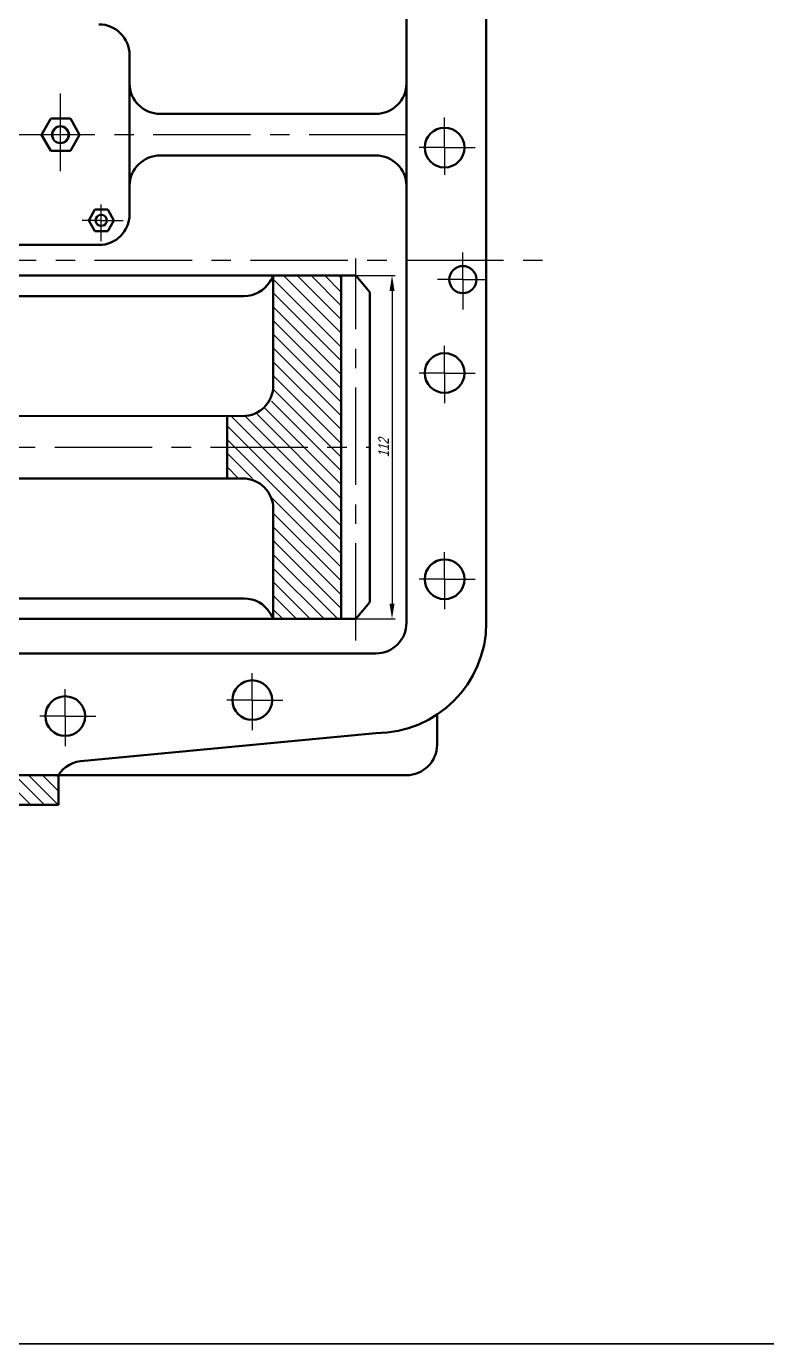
# Model space of a CAD drawing. Header units: millimetres. Extents: x 17910 to 19863, y 26307 to 27710.
# Drawn here: x 18644.7 to 18886.1, y 26307 to 26737.2 of the extents above; entities that cross this region are included whole.
import ezdxf

# ---------------------------------------------------------------- set-up
doc = ezdxf.new("R2010")
doc.units = ezdxf.units.MM
doc.linetypes.add('CENTER', pattern=[50.8, 31.75, -6.35, 6.35, -6.35])
for name, color, linetype in [('ОСЕВ', 5, 'CENTER'), ('РАЗМ', 6, 'Continuous'), ('ТОНК', 140, 'Continuous'), ('ШТРИХ', 30, 'Continuous')]:
    doc.layers.add(name, color=color, linetype=linetype)
doc.layers.add('ОСН', color=7, linetype='Continuous', lineweight=50)
doc.styles.add('MYSTYLE2', font='cad1win.shx', dxfattribs={"width": 0.8, "oblique": 15})
doc.dimstyles.new('STANDARD1', dxfattribs={"dimtxt": 3.5, "dimasz": 5, "dimexe": 1, "dimexo": 0, "dimgap": 1, "dimtad": 1, "dimdec": 4, "dimdsep": 46, "dimlunit": 6, "dimtxsty": 'MYSTYLE2', "dimcen": 2.5, "dimadec": 0, "dimazin": 0, "dimtfac": 1, "dimtdec": 4, "dimtmove": 0, "dimatfit": 3, "dimfxl": 0, "dimtolj": 1, "dimtzin": 0, "dimarcsym": 0})

# ---------------------------------------------------------------- blocks, each defined once
blk = doc.blocks.new('*D42')
at = {"layer": 'DEFPOINTS', "color": 0}
for p in [(18752.09, 26655.84), (18752.09, 26543.84), (18763.93, 26543.84)]:
    blk.add_point(p, dxfattribs=at)
at = {"layer": 'РАЗМ', "color": 0, "lineweight": -2}
for p, q in [((18752.09, 26655.84), (18764.93, 26655.84)), ((18763.93, 26650.84), (18763.93, 26548.84)), ((18752.09, 26543.84), (18764.93, 26543.84))]:
    blk.add_line(p, q, dxfattribs=at)
at = {"layer": 'РАЗМ', "color": 0}
for points in [[(18763.1, 26650.84), (18764.76, 26650.84), (18763.93, 26655.84)], [(18763.1, 26548.84), (18764.76, 26548.84), (18763.93, 26543.84)]]:
    blk.add_solid(points, dxfattribs=at)
at = {"layer": 'РАЗМ', "color": 0, "insert": (18761.18, 26599.7), "char_height": 3.5, "attachment_point": 5, "rotation": 90, "style": 'MYSTYLE2'}
blk.add_mtext('\\A1;112', dxfattribs=at)

msp = doc.modelspace()

# ---------------------------------------------------------------- hatches: boundary and pattern name
at = {"layer": 'ШТРИХ'}
h = msp.add_hatch(dxfattribs=at)
h.set_pattern_fill('ANSI31', color=256, angle=270, style=0)
h.set_pattern_definition([(315, (42786.9054, 53268.5865), (2.24506403, 2.24506403), [])])
h.paths.add_polyline_path([(18747.38204, 26543.84036), (18725.22353, 26543.84036), (18725.22353, 26579.67149), (18724.70558, 26583.92501), (18722.01293, 26587.92713), (18717.80986, 26589.96097), (18715.22353, 26589.67149), (18710.18149, 26589.67149), (18710.18149, 26610.00924), (18715.22353, 26610.00924), (18720.73679, 26610.70283), (18725.19495, 26615.52012), (18725.22353, 26620.00924), (18725.22353, 26655.84036), (18747.38204, 26655.84036)])
h = msp.add_hatch(dxfattribs=at)
h.set_pattern_fill('ANSI31', color=256, angle=270, style=0)
h.set_pattern_definition([(315, (42576.6524, 53268.5865), (2.24506403, 2.24506403), [])])
h.paths.add_polyline_path([(18655.12907, 26483.14765), (18603.15769, 26483.14765), (18603.15769, 26488.0911), (18615.13624, 26488.0911), (18615.13624, 26500.13945), (18624.73309, 26500.13945), (18625.94962, 26499.80515), (18628.78934, 26500.46294), (18630.51774, 26502.06634), (18631.54658, 26503.4642), (18631.71128, 26504.61536), (18631.70097, 26505.13062), (18635.12907, 26505.13062), (18635.12907, 26492.80846), (18655.12907, 26492.80846)])

# ---------------------------------------------------------------- linework, layer by layer
at = {"const_width": 0.5}
msp.add_lwpolyline([(19862.3245, 27709.73423), (19862.3245, 26307.23423), (17909.8245, 26307.23423)], dxfattribs=at)
at = {"layer": 'ОСЕВ'}
for p, q in [((18655.83254, 26689.92835), (18655.83254, 26715.24253)), ((18781.06912, 26697.62461), (18781.06912, 26707.40915)), ((18768.63363, 26701.84036), (18376.12907, 26701.84036)), ((18781.06912, 26697.62461), (18772.76427, 26697.62461)), ((18781.06912, 26697.62461), (18791.03953, 26697.62461)), ((18781.06912, 26697.62461), (18781.06912, 26688.77438)), ((18669.11214, 26667.0765), (18669.11214, 26679.01589)), ((18669.11214, 26673.87924), (18662.92478, 26673.87924)), ((18669.11214, 26673.87924), (18676.25876, 26673.87924)), ((18616.16271, 26660.84036), (18817.85606, 26660.84036)), ((18752.08865, 26536.74823), (18752.08865, 26661.48139)), ((18787.02384, 26654.54967), (18787.02384, 26663.3999)), ((18787.02384, 26654.54967), (18778.71899, 26654.54967)), ((18787.02384, 26654.54967), (18787.02384, 26644.76514)), ((18787.02384, 26654.54967), (18794.65946, 26654.54967)), ((18781.06912, 26624.05612), (18781.06912, 26632.90634)), ((18781.06912, 26624.05612), (18772.76427, 26624.05612)), ((18781.06912, 26624.05612), (18781.06912, 26614.27158)), ((18781.06912, 26624.05612), (18791.03953, 26624.05612)), ((18603.12907, 26599.84036), (18756.68849, 26599.84036)), ((18781.06912, 26556.76195), (18781.06912, 26565.61218)), ((18781.06912, 26556.76195), (18772.76427, 26556.76195)), ((18781.06912, 26556.76195), (18791.03953, 26556.76195)), ((18781.06912, 26556.76195), (18781.06912, 26546.97741)), ((18718.35282, 26517.31359), (18718.35282, 26526.16382)), ((18657.37867, 26512.09248), (18657.37867, 26520.94271)), ((18718.35282, 26517.31359), (18710.04797, 26517.31359)), ((18718.35282, 26517.31359), (18718.35282, 26507.52905)), ((18718.35282, 26517.31359), (18728.32323, 26517.31359)), ((18657.37867, 26512.09248), (18649.07382, 26512.09248)), ((18657.37867, 26512.09248), (18667.34908, 26512.09248)), ((18657.37867, 26512.09248), (18657.37867, 26502.30794))]:
    msp.add_line(p, q, dxfattribs=at)
at = {"layer": 'ОСН'}
for p, q in [((18768.63363, 26718.6173), (18768.63363, 26778.81061)), ((18794.65946, 26779.12404), (18794.65946, 26660.84036)), ((18678.34455, 26675.84036), (18678.34455, 26727.84036)), ((18768.63363, 26685.06343), (18768.63363, 26718.6173)), ((18768.63363, 26718.6173), (18768.63363, 26685.06343)), ((18652.62781, 26707.09061), (18649.68149, 26701.84036)), ((18659.03727, 26707.09061), (18652.62781, 26707.09061)), ((18661.98359, 26701.84036), (18659.03727, 26707.09061)), ((18688.34455, 26708.6173), (18758.63363, 26708.6173)), ((18652.62781, 26696.59011), (18649.68149, 26701.84036)), ((18661.98359, 26701.84036), (18659.03727, 26696.59011)), ((18659.03727, 26696.59011), (18652.62781, 26696.59011)), ((18688.34455, 26695.06343), (18758.63363, 26695.06343)), ((18768.63363, 26542.55668), (18768.63363, 26685.06343)), ((18666.98054, 26677.37141), (18665.02081, 26673.87924)), ((18671.24375, 26677.37141), (18666.98054, 26677.37141)), ((18673.20347, 26673.87924), (18671.24375, 26677.37141)), ((18666.98054, 26670.38707), (18665.02081, 26673.87924)), ((18673.20347, 26673.87924), (18671.24375, 26670.38707)), ((18671.24375, 26670.38707), (18666.98054, 26670.38707)), ((18616.16271, 26665.84036), (18668.34455, 26665.84036)), ((18794.65946, 26542.55668), (18794.65946, 26660.84036)), ((18616.16271, 26655.84036), (18751.05867, 26655.84036)), ((18725.22353, 26620.00924), (18725.22353, 26655.84036)), ((18747.38204, 26600.8432), (18747.38204, 26655.84036)), ((18752.08865, 26655.84036), (18751.05867, 26655.84036)), ((18756.68849, 26650.44981), (18752.08865, 26655.84036)), ((18715.67056, 26649.18), (18634.84055, 26649.18)), ((18756.68849, 26600.8432), (18756.68849, 26650.44981)), ((18635.28758, 26610.00924), (18715.98666, 26610.0384)), ((18710.18149, 26589.67149), (18710.18149, 26610.00924)), ((18747.38204, 26543.84036), (18747.38204, 26600.8432)), ((18756.68849, 26549.23092), (18756.68849, 26600.8432)), ((18715.22353, 26589.67149), (18635.28758, 26589.67149)), ((18725.22353, 26543.84036), (18725.22353, 26579.67149)), ((18715.67056, 26550.50073), (18634.84055, 26550.50073)), ((18756.68849, 26549.23092), (18752.08865, 26543.84036)), ((18751.05867, 26543.84036), (18606.21308, 26543.84036)), ((18752.08865, 26543.84036), (18751.05867, 26543.84036)), ((18635.12907, 26532.55668), (18758.63363, 26532.55668)), ((18778.61393, 26502.80846), (18778.61393, 26512.57922)), ((18663.57755, 26497.45839), (18758.63363, 26506.53085)), ((18635.12907, 26492.80846), (18655.12907, 26492.80846)), ((18655.12907, 26492.80846), (18768.61393, 26492.80846)), ((18655.12907, 26483.14765), (18655.12907, 26492.80846)), ((18655.12907, 26483.14765), (18570.12907, 26483.14765))]:
    msp.add_line(p, q, dxfattribs=at)
for centre, radius in [((18655.83254, 26701.84036), 2.7626), ((18781.06912, 26697.62461), 6.47699), ((18669.11214, 26673.87924), 1.83753), ((18787.02384, 26654.54967), 4.42595), ((18781.06912, 26624.05612), 6.47699), ((18781.06912, 26556.76195), 6.47699), ((18718.35282, 26517.31359), 6.47699), ((18657.37867, 26512.09248), 6.47699)]:
    msp.add_circle(centre, radius, dxfattribs=at)
for centre, radius, start, end in [((18668.34455, 26727.84036), 10, 360, 90), ((18688.34455, 26718.6173), 10, 180, 270), ((18758.63363, 26718.6173), 10, 270, 360), ((18688.34455, 26685.06343), 10, 90, 180), ((18758.63363, 26685.06343), 10, 0, 90), ((18668.34455, 26675.84036), 10, 270, 360), ((18708.51744, 26663.70978), 18.46676, 327.6556144, 334.7771984), ((18715.67056, 26659.18), 10, 270, 327.6556144), ((18715.22353, 26620.00924), 10, 270, 0), ((18715.22353, 26579.67149), 10, 0, 90), ((18715.67056, 26540.50073), 10, 32.3443856, 90), ((18708.51744, 26535.97095), 18.46676, 25.2228016, 32.3443856), ((18758.63363, 26542.55668), 36.02583, 270, 0), ((18758.63363, 26542.55668), 10, 270, 0), ((18768.61393, 26502.80846), 10, 270, 360), ((18663.57755, 26487.45839), 10, 90, 147.6556144)]:
    msp.add_arc(centre, radius, start, end, dxfattribs=at)
at = {"layer": 'ТОНК'}
for centre, radius in [((18655.83254, 26701.84036), 2.53896), ((18669.11214, 26673.87924), 1.68877)]:
    msp.add_arc(centre, radius, 255.1232114, 204.215777, dxfattribs=at)

# ---------------------------------------------------------------- dimensions: what is measured, and where the dimension line sits
at = {"layer": 'РАЗМ'}
dim = msp.add_linear_dim(base=(18763.92925, 26543.84036), p1=(18752.08865, 26655.84036), p2=(18752.08865, 26543.84036), angle=90, dimstyle='STANDARD1', dxfattribs=at)
dim.commit()
dim.dimension.update_dxf_attribs({"geometry": '*D42', "text_midpoint": (18763.92925, 26599.69609), "dimtype": 160})

doc.saveas('drawing.dxf')
